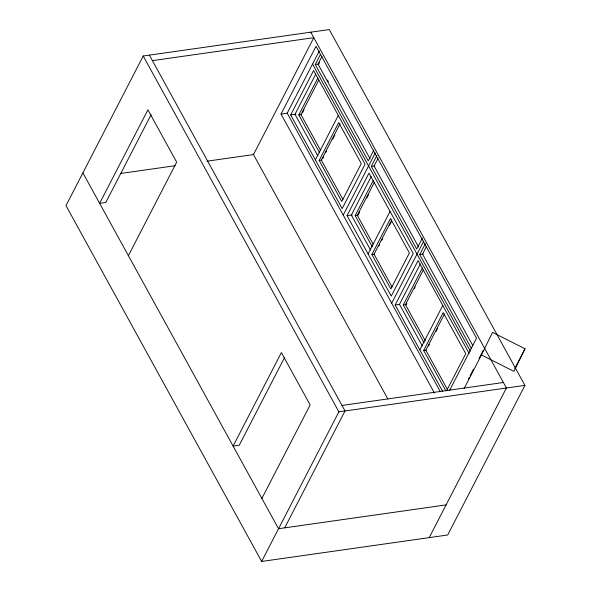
<?xml version="1.0" encoding="UTF-8"?>
<svg xmlns="http://www.w3.org/2000/svg" width="591" height="591" viewBox="0 0 591 591"><rect width="100%" height="100%" fill="white"/><g stroke="black" fill="none" stroke-linecap="round" stroke-linejoin="round"><path stroke-width="0.89" d="M481.436 354.977L492.517 332.401L525.007 348.779L513.934 371.355L481.436 354.977L464.134 388.494M143.214 56.005L65.993 205.624L261.643 561.45L447.69 534.995L524.919 385.376L329.261 29.55L143.214 56.005L338.872 411.831L261.643 561.45M151.097 114.698L105.796 202.477L99.628 203.348L147.898 109.837L176.672 162.163L128.402 255.674M434.437 393.045L281.028 114.056L316.022 46.253L476.545 338.185L449.566 390.466M281.028 114.056L287.189 113.176L319.251 51.07M373.896 149.966L368.259 160.892L315.254 64.5L320.492 54.357M290.669 114.972L313.599 70.551L365.083 164.187L342.159 208.608L290.669 114.972L295.951 114.218M322.051 56.3L318.024 64.101L370.143 158.89M318.645 64.02L319.45 62.454M315.823 73.978L294.983 114.359L317.832 155.913M319.591 152.759L298.795 114.942L317.928 77.872M318.837 79.984L300.952 114.632L320.418 150.04M302.4 112.933L304.062 109.712M315.358 159.865L338.281 115.444M319.162 160.442L338.709 122.573L361.278 163.611L341.731 201.479L319.162 160.442L321.755 160.08M340.039 123.874L321.319 160.139L343.002 199.566M322.767 158.44L323.602 156.829M325.678 152.796L326.513 151.185M332.748 139.099L334.831 135.073M343.223 215.08L375.278 152.973M422.351 238.099L416.714 249.025L371.288 166.396L376.925 155.477M347.035 215.663L368.991 173.111L413.212 253.532L391.249 296.084L347.035 215.663L352.317 214.91M378.085 158.203L374.059 166.005L418.605 247.023M371.2 176.591L351.35 215.05L370.579 250.03M372.323 246.853L355.154 215.634L373.32 180.447M374.206 182.597L357.311 215.323L373.157 244.142M284.574 357.452L239.274 445.222L233.105 446.094L281.375 352.583L310.149 404.909L261.879 498.427M357.932 215.235L359.616 211.962M366.797 198.051L368.489 194.779M368.082 253.945L390.045 211.393M371.894 254.529L390.474 218.522L409.408 252.948L390.821 288.955L371.894 254.529L374.48 254.16M391.789 219.852L374.051 254.219L392.099 287.041M378.89 245.952L379.732 244.312M381.845 240.219L382.687 238.587M389.447 225.496L391.56 221.403M391.685 303.205L423.74 241.106M471.419 348.513L419.743 254.529L425.38 243.61M442.696 391.449L395.165 305L418.088 260.579L469.136 353.425M426.547 246.336L422.521 254.137L472.866 345.705M420.319 264.007L399.472 304.387L422.321 345.942M284.699 527.844L345.033 410.952L149.383 55.126M424.079 342.787L403.284 304.971L422.417 267.908M423.326 270.013L405.441 304.668L425.35 340.874M406.054 304.579L406.889 302.969M414.372 288.46L415.207 286.849M419.846 349.894L442.77 305.473M445.777 390.71L423.658 350.478L443.206 312.602L465.767 353.64L446.633 390.703M444.528 313.91L425.815 350.168L447.49 389.595M428.505 346.053L429.339 344.442M435.995 331.551L437.658 328.323M468.464 379.001L469.306 377.361M470.155 375.728L473.531 369.19M479.013 358.56L483.231 350.389M514.887 368.4L525.007 348.779M429.206 537.625L506.428 388.006L310.777 32.18M152.412 60.637L313.806 37.684L253.473 154.576L206.968 161.188M315.254 64.5L318.778 63.998M298.795 114.942L301.38 114.573M120.342 173.51L175.054 165.731M371.288 166.396L374.805 165.901M355.154 215.634L357.747 215.264M419.743 254.529L423.267 254.027M395.165 305L399.56 304.38M403.284 304.971L406.734 304.483M423.658 350.478L426.244 350.108M342.004 405.441L503.399 382.495M338.872 411.831L524.919 385.376M446.094 504.899L278.538 528.723L82.888 172.897M327.473 80.081L328.36 81.691M312.536 64.079L470.384 351.165M287.189 113.176L440.155 391.36M253.111 153.926L387.844 398.955"/></g></svg>
